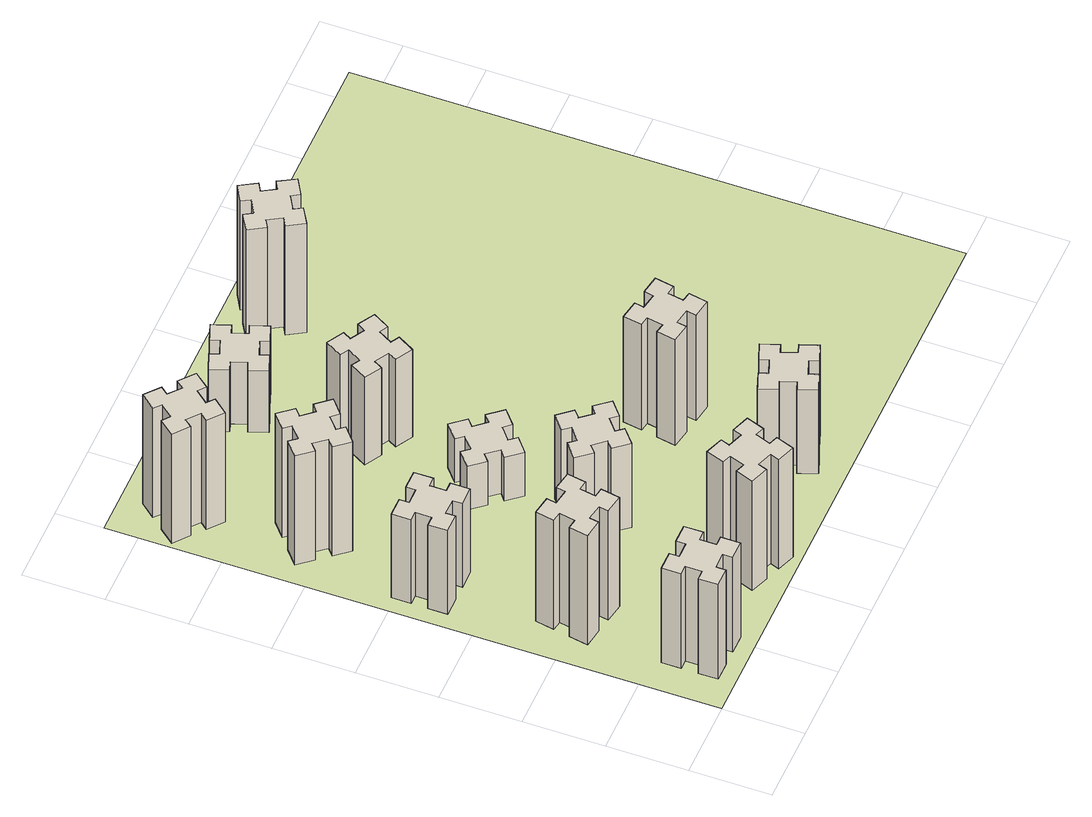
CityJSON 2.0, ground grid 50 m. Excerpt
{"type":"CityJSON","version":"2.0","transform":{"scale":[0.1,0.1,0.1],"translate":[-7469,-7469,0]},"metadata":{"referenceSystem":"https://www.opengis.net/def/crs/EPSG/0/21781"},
"CityObjects":{
"building1":{"type":"Building","attributes":{"class":"1000","function":"1000","usage":"1000","yearOfConstruction":2016,"roofType":"1000","measuredHeight":78,"storeysAboveGround":30,"storeysBelowGround":0},"geometry":[{"type":"Solid","lod":"1","boundaries":[[[[0,1,2,3,4,5,6,7,8,9,10,11,12,13,14,15,16,17,18,19]],[[17,16,20,21]],[[16,15,22,20]],[[15,14,23,22]],[[14,13,24,23]],[[13,12,25,24]],[[12,11,26,25]],[[11,10,27,26]],[[10,9,28,27]],[[9,8,29,28]],[[8,7,30,29]],[[7,6,31,30]],[[6,5,32,31]],[[5,4,33,32]],[[4,3,34,33]],[[3,2,35,34]],[[2,1,36,35]],[[1,0,37,36]],[[0,19,38,37]],[[19,18,39,38]],[[18,17,21,39]],[[24,25,26,27,28,29,30,31,32,33,34,35,36,37,38,39,21,20,22,23]]]]}]},
"building2":{"type":"Building","attributes":{"class":"1000","function":"1000","usage":"1000","yearOfConstruction":2016,"roofType":"1000","measuredHeight":90,"storeysAboveGround":30,"storeysBelowGround":0},"geometry":[{"type":"Solid","lod":"1","boundaries":[[[[40,41,42,43,44,45,46,47,48,49,50,51,52,53,54,55,56,57,58,59]],[[57,56,60,61]],[[56,55,62,60]],[[55,54,63,62]],[[54,53,64,63]],[[53,52,65,64]],[[52,51,66,65]],[[51,50,67,66]],[[50,49,68,67]],[[49,48,69,68]],[[48,47,70,69]],[[47,46,71,70]],[[46,45,72,71]],[[45,44,73,72]],[[44,43,74,73]],[[43,42,75,74]],[[42,41,76,75]],[[41,40,77,76]],[[40,59,78,77]],[[59,58,79,78]],[[58,57,61,79]],[[64,65,66,67,68,69,70,71,72,73,74,75,76,77,78,79,61,60,62,63]]]]}]},
"building3":{"type":"Building","attributes":{"class":"1000","function":"1000","usage":"1000","yearOfConstruction":2016,"roofType":"1000","measuredHeight":69,"storeysAboveGround":30,"storeysBelowGround":0},"geometry":[{"type":"Solid","lod":"1","boundaries":[[[[80,81,82,83,84,85,86,87,88,89,90,91,92,93,94,95,96,97,98,99]],[[97,96,100,101]],[[96,95,102,100]],[[95,94,103,102]],[[94,93,104,103]],[[93,92,105,104]],[[92,91,106,105]],[[91,90,107,106]],[[90,89,108,107]],[[89,88,109,108]],[[88,87,110,109]],[[87,86,111,110]],[[86,85,112,111]],[[85,84,113,112]],[[84,83,114,113]],[[83,82,115,114]],[[82,81,116,115]],[[81,80,117,116]],[[80,99,118,117]],[[99,98,119,118]],[[98,97,101,119]],[[104,105,106,107,108,109,110,111,112,113,114,115,116,117,118,119,101,100,102,103]]]]}]},
"building4":{"type":"Building","attributes":{"class":"1000","function":"1000","usage":"1000","yearOfConstruction":2016,"roofType":"1000","measuredHeight":90,"storeysAboveGround":30,"storeysBelowGround":0},"geometry":[{"type":"Solid","lod":"1","boundaries":[[[[120,121,122,123,124,125,126,127,128,129,130,131,132,133,134,135,136,137,138,139]],[[137,136,140,141]],[[136,135,142,140]],[[135,134,143,142]],[[134,133,144,143]],[[133,132,145,144]],[[132,131,146,145]],[[131,130,147,146]],[[130,129,148,147]],[[129,128,149,148]],[[128,127,150,149]],[[127,126,151,150]],[[126,125,152,151]],[[125,124,153,152]],[[124,123,154,153]],[[123,122,155,154]],[[122,121,156,155]],[[121,120,157,156]],[[120,139,158,157]],[[139,138,159,158]],[[138,137,141,159]],[[144,145,146,147,148,149,150,151,152,153,154,155,156,157,158,159,141,140,142,143]]]]}]},
"building5":{"type":"Building","attributes":{"class":"1000","function":"1000","usage":"1000","yearOfConstruction":2016,"roofType":"1000","measuredHeight":90,"storeysAboveGround":30,"storeysBelowGround":0},"geometry":[{"type":"Solid","lod":"1","boundaries":[[[[160,161,162,163,164,165,166,167,168,169,170,171,172,173,174,175,176,177,178,179]],[[177,176,180,181]],[[176,175,182,180]],[[175,174,183,182]],[[174,173,184,183]],[[173,172,185,184]],[[172,171,186,185]],[[171,170,187,186]],[[170,169,188,187]],[[169,168,189,188]],[[168,167,190,189]],[[167,166,191,190]],[[166,165,192,191]],[[165,164,193,192]],[[164,163,194,193]],[[163,162,195,194]],[[162,161,196,195]],[[161,160,197,196]],[[160,179,198,197]],[[179,178,199,198]],[[178,177,181,199]],[[184,185,186,187,188,189,190,191,192,193,194,195,196,197,198,199,181,180,182,183]]]]}]},
"building6":{"type":"Building","attributes":{"class":"1000","function":"1000","usage":"1000","yearOfConstruction":2016,"roofType":"1000","measuredHeight":90,"storeysAboveGround":30,"storeysBelowGround":0},"geometry":[{"type":"Solid","lod":"1","boundaries":[[[[200,201,202,203,204,205,206,207,208,209,210,211,212,213,214,215,216,217,218,219]],[[217,216,220,221]],[[216,215,222,220]],[[215,214,223,222]],[[214,213,224,223]],[[213,212,225,224]],[[212,211,226,225]],[[211,210,227,226]],[[210,209,228,227]],[[209,208,229,228]],[[208,207,230,229]],[[207,206,231,230]],[[206,205,232,231]],[[205,204,233,232]],[[204,203,234,233]],[[203,202,235,234]],[[202,201,236,235]],[[201,200,237,236]],[[200,219,238,237]],[[219,218,239,238]],[[218,217,221,239]],[[224,225,226,227,228,229,230,231,232,233,234,235,236,237,238,239,221,220,222,223]]]]}]},
"building7":{"type":"Building","attributes":{"class":"1000","function":"1000","usage":"1000","yearOfConstruction":2016,"roofType":"1000","measuredHeight":69,"storeysAboveGround":30,"storeysBelowGround":0},"geometry":[{"type":"Solid","lod":"1","boundaries":[[[[240,241,242,243,244,245,246,247,248,249,250,251,252,253,254,255,256,257,258,259]],[[257,256,260,261]],[[256,255,262,260]],[[255,254,263,262]],[[254,253,264,263]],[[253,252,265,264]],[[252,251,266,265]],[[251,250,267,266]],[[250,249,268,267]],[[249,248,269,268]],[[248,247,270,269]],[[247,246,271,270]],[[246,245,272,271]],[[245,244,273,272]],[[244,243,274,273]],[[243,242,275,274]],[[242,241,276,275]],[[241,240,277,276]],[[240,259,278,277]],[[259,258,279,278]],[[258,257,261,279]],[[264,265,266,267,268,269,270,271,272,273,274,275,276,277,278,279,261,260,262,263]]]]}]},
"building8":{"type":"Building","attributes":{"class":"1000","function":"1000","usage":"1000","yearOfConstruction":2016,"roofType":"1000","measuredHeight":36,"storeysAboveGround":30,"storeysBelowGround":0},"geometry":[{"type":"Solid","lod":"1","boundaries":[[[[280,281,282,283,284,285,286,287,288,289,290,291,292,293,294,295,296,297,298,299]],[[297,296,300,301]],[[296,295,302,300]],[[295,294,303,302]],[[294,293,304,303]],[[293,292,305,304]],[[292,291,306,305]],[[291,290,307,306]],[[290,289,308,307]],[[289,288,309,308]],[[288,287,310,309]],[[287,286,311,310]],[[286,285,312,311]],[[285,284,313,312]],[[284,283,314,313]],[[283,282,315,314]],[[282,281,316,315]],[[281,280,317,316]],[[280,299,318,317]],[[299,298,319,318]],[[298,297,301,319]],[[304,305,306,307,308,309,310,311,312,313,314,315,316,317,318,319,301,300,302,303]]]]}]},
"building9":{"type":"Building","attributes":{"class":"1000","function":"1000","usage":"1000","yearOfConstruction":2016,"roofType":"1000","measuredHeight":72,"storeysAboveGround":30,"storeysBelowGround":0},"geometry":[{"type":"Solid","lod":"1","boundaries":[[[[320,321,322,323,324,325,326,327,328,329,330,331,332,333,334,335,336,337,338,339]],[[337,336,340,341]],[[336,335,342,340]],[[335,334,343,342]],[[334,333,344,343]],[[333,332,345,344]],[[332,331,346,345]],[[331,330,347,346]],[[330,329,348,347]],[[329,328,349,348]],[[328,327,350,349]],[[327,326,351,350]],[[326,325,352,351]],[[325,324,353,352]],[[324,323,354,353]],[[323,322,355,354]],[[322,321,356,355]],[[321,320,357,356]],[[320,339,358,357]],[[339,338,359,358]],[[338,337,341,359]],[[344,345,346,347,348,349,350,351,352,353,354,355,356,357,358,359,341,340,342,343]]]]}]},
"building10":{"type":"Building","attributes":{"class":"1000","function":"1000","usage":"1000","yearOfConstruction":2016,"roofType":"1000","measuredHeight":69,"storeysAboveGround":30,"storeysBelowGround":0},"geometry":[{"type":"Solid","lod":"1","boundaries":[[[[360,361,362,363,364,365,366,367,368,369,370,371,372,373,374,375,376,377,378,379]],[[377,376,380,381]],[[376,375,382,380]],[[375,374,383,382]],[[374,373,384,383]],[[373,372,385,384]],[[372,371,386,385]],[[371,370,387,386]],[[370,369,388,387]],[[369,368,389,388]],[[368,367,390,389]],[[367,366,391,390]],[[366,365,392,391]],[[365,364,393,392]],[[364,363,394,393]],[[363,362,395,394]],[[362,361,396,395]],[[361,360,397,396]],[[360,379,398,397]],[[379,378,399,398]],[[378,377,381,399]],[[384,385,386,387,388,389,390,391,392,393,394,395,396,397,398,399,381,380,382,383]]]]}]},
"building11":{"type":"Building","attributes":{"class":"1000","function":"1000","usage":"1000","yearOfConstruction":2016,"roofType":"1000","measuredHeight":51,"storeysAboveGround":30,"storeysBelowGround":0},"geometry":[{"type":"Solid","lod":"1","boundaries":[[[[400,401,402,403,404,405,406,407,408,409,410,411,412,413,414,415,416,417,418,419]],[[417,416,420,421]],[[416,415,422,420]],[[415,414,423,422]],[[414,413,424,423]],[[413,412,425,424]],[[412,411,426,425]],[[411,410,427,426]],[[410,409,428,427]],[[409,408,429,428]],[[408,407,430,429]],[[407,406,431,430]],[[406,405,432,431]],[[405,404,433,432]],[[404,403,434,433]],[[403,402,435,434]],[[402,401,436,435]],[[401,400,437,436]],[[400,419,438,437]],[[419,418,439,438]],[[418,417,421,439]],[[424,425,426,427,428,429,430,431,432,433,434,435,436,437,438,439,421,420,422,423]]]]}]},
"building12":{"type":"Building","attributes":{"class":"1000","function":"1000","usage":"1000","yearOfConstruction":2016,"roofType":"1000","measuredHeight":87,"storeysAboveGround":30,"storeysBelowGround":0},"geometry":[{"type":"Solid","lod":"1","boundaries":[[[[440,441,442,443,444,445,446,447,448,449,450,451,452,453,454,455,456,457,458,459]],[[457,456,460,461]],[[456,455,462,460]],[[455,454,463,462]],[[454,453,464,463]],[[453,452,465,464]],[[452,451,466,465]],[[451,450,467,466]],[[450,449,468,467]],[[449,448,469,468]],[[448,447,470,469]],[[447,446,471,470]],[[446,445,472,471]],[[445,444,473,472]],[[444,443,474,473]],[[443,442,475,474]],[[442,441,476,475]],[[441,440,477,476]],[[440,459,478,477]],[[459,458,479,478]],[[458,457,461,479]],[[464,465,466,467,468,469,470,471,472,473,474,475,476,477,478,479,461,460,462,463]]]]}]},
"building13":{"type":"Building","attributes":{"class":"1000","function":"1000","usage":"1000","yearOfConstruction":2016,"roofType":"1000","measuredHeight":90,"storeysAboveGround":30,"storeysBelowGround":0},"geometry":[{"type":"Solid","lod":"1","boundaries":[[[[480,481,482,483,484,485,486,487,488,489,490,491,492,493,494,495,496,497,498,499]],[[497,496,500,501]],[[496,495,502,500]],[[495,494,503,502]],[[494,493,504,503]],[[493,492,505,504]],[[492,491,506,505]],[[491,490,507,506]],[[490,489,508,507]],[[489,488,509,508]],[[488,487,510,509]],[[487,486,511,510]],[[486,485,512,511]],[[485,484,513,512]],[[484,483,514,513]],[[483,482,515,514]],[[482,481,516,515]],[[481,480,517,516]],[[480,499,518,517]],[[499,498,519,518]],[[498,497,501,519]],[[504,505,506,507,508,509,510,511,512,513,514,515,516,517,518,519,501,500,502,503]]]]}]},
"landuse1":{"type":"LandUse","attributes":{"name":"plot1","function":"1010"},"geometry":[{"type":"MultiSurface","lod":"1","boundaries":[[[520,521,522,523]]]}]}
},
"vertices":[
[265,325,0],[265,225,0],[205,225,0],[205,105,0],[325,105,0],[325,165,0],[425,165,0],[425,105,0],[545,105,0],[545,225,0],[485,225,0],[485,325,0],[545,325,0],[545,445,0],[425,445,0],[425,385,0],[325,385,0],[325,445,0],[205,445,0],[205,325,0],[325,385,780],[325,445,780],[425,385,780],[425,445,780],[545,445,780],[545,325,780],[485,325,780],[485,225,780],[545,225,780],[545,105,780],[425,105,780],[425,165,780],[325,165,780],[325,105,780],[205,105,780],[205,225,780],[265,225,780],[265,325,780],[205,325,780],[205,445,780],
[475,947,0],[492,1045,0],[551,1035,0],[572,1153,0],[454,1174,0],[444,1115,0],[345,1132,0],[356,1191,0],[237,1212,0],[217,1094,0],[276,1084,0],[258,985,0],[199,996,0],[178,877,0],[297,857,0],[307,916,0],[405,898,0],[395,839,0],[513,818,0],[534,937,0],[405,898,900],[395,839,900],[307,916,900],[297,857,900],[178,877,900],[199,996,900],[258,985,900],[276,1084,900],[217,1094,900],[237,1212,900],[356,1191,900],[345,1132,900],[444,1115,900],[454,1174,900],[572,1153,900],[551,1035,900],[492,1045,900],[475,947,900],[534,937,900],[513,818,900],
[325,1965,0],[225,1965,0],[225,2025,0],[105,2025,0],[105,1905,0],[165,1905,0],[165,1805,0],[105,1805,0],[105,1685,0],[225,1685,0],[225,1745,0],[325,1745,0],[325,1685,0],[445,1685,0],[445,1805,0],[385,1805,0],[385,1905,0],[445,1905,0],[445,2025,0],[325,2025,0],[385,1905,690],[445,1905,690],[385,1805,690],[445,1805,690],[445,1685,690],[325,1685,690],[325,1745,690],[225,1745,690],[225,1685,690],[105,1685,690],[105,1805,690],[165,1805,690],[165,1905,690],[105,1905,690],[105,2025,690],[225,2025,690],[225,1965,690],[325,1965,690],[325,2025,690],[445,2025,690],
[492,2628,0],[427,2704,0],[473,2743,0],[396,2835,0],[304,2758,0],[343,2712,0],[266,2647,0],[228,2693,0],[136,2616,0],[213,2524,0],[259,2563,0],[323,2486,0],[277,2448,0],[354,2356,0],[446,2433,0],[408,2479,0],[484,2543,0],[523,2497,0],[615,2574,0],[538,2666,0],[484,2543,900],[523,2497,900],[408,2479,900],[446,2433,900],[354,2356,900],[277,2448,900],[323,2486,900],[259,2563,900],[213,2524,900],[136,2616,900],[228,2693,900],[266,2647,900],[343,2712,900],[304,2758,900],[396,2835,900],[473,2743,900],[427,2704,900],[492,2628,900],[538,2666,900],[615,2574,900],
[1029,360,0],[995,266,0],[939,287,0],[897,174,0],[1010,133,0],[1031,189,0],[1125,155,0],[1104,99,0],[1217,57,0],[1258,170,0],[1202,191,0],[1236,285,0],[1292,264,0],[1333,377,0],[1220,418,0],[1200,362,0],[1106,396,0],[1127,452,0],[1014,493,0],[973,380,0],[1106,396,900],[1127,452,900],[1200,362,900],[1220,418,900],[1333,377,900],[1292,264,900],[1236,285,900],[1202,191,900],[1258,170,900],[1217,57,900],[1104,99,900],[1125,155,900],[1031,189,900],[1010,133,900],[897,174,900],[939,287,900],[995,266,900],[1029,360,900],[973,380,900],[1014,493,900],
[384,3387,0],[308,3452,0],[346,3498,0],[254,3575,0],[177,3483,0],[223,3444,0],[159,3368,0],[113,3406,0],[36,3314,0],[128,3237,0],[166,3283,0],[243,3219,0],[204,3173,0],[296,3096,0],[373,3188,0],[327,3226,0],[392,3303,0],[438,3264,0],[515,3356,0],[423,3433,0],[392,3303,900],[438,3264,900],[327,3226,900],[373,3188,900],[296,3096,900],[204,3173,900],[243,3219,900],[166,3283,900],[128,3237,900],[36,3314,900],[113,3406,900],[159,3368,900],[223,3444,900],[177,3483,900],[254,3575,900],[346,3498,900],[308,3452,900],[384,3387,900],[423,3433,900],[515,3356,900],
[1083,1332,0],[1006,1267,0],[968,1313,0],[876,1236,0],[953,1144,0],[999,1183,0],[1063,1106,0],[1017,1068,0],[1094,976,0],[1186,1053,0],[1148,1099,0],[1224,1163,0],[1263,1117,0],[1355,1194,0],[1278,1286,0],[1232,1248,0],[1167,1324,0],[1213,1363,0],[1136,1455,0],[1044,1378,0],[1167,1324,690],[1213,1363,690],[1232,1248,690],[1278,1286,690],[1355,1194,690],[1263,1117,690],[1224,1163,690],[1148,1099,690],[1186,1053,690],[1094,976,690],[1017,1068,690],[1063,1106,690],[999,1183,690],[953,1144,690],[876,1236,690],[968,1313,690],[1006,1267,690],[1083,1332,690],[1044,1378,690],[1136,1455,690],
[1083,1972,0],[1006,1907,0],[968,1953,0],[876,1876,0],[953,1784,0],[999,1823,0],[1063,1746,0],[1017,1708,0],[1094,1616,0],[1186,1693,0],[1148,1739,0],[1224,1803,0],[1263,1757,0],[1355,1834,0],[1278,1926,0],[1232,1888,0],[1167,1964,0],[1213,2003,0],[1136,2095,0],[1044,2018,0],[1167,1964,360],[1213,2003,360],[1232,1888,360],[1278,1926,360],[1355,1834,360],[1263,1757,360],[1224,1803,360],[1148,1739,360],[1186,1693,360],[1094,1616,360],[1017,1708,360],[1063,1746,360],[999,1823,360],[953,1784,360],[876,1876,360],[968,1953,360],[1006,1907,360],[1083,1972,360],[1044,2018,360],[1136,2095,360],
[1314,2666,0],[1227,2716,0],[1257,2768,0],[1153,2828,0],[1093,2724,0],[1145,2694,0],[1095,2607,0],[1043,2637,0],[983,2533,0],[1087,2473,0],[1117,2525,0],[1204,2475,0],[1174,2423,0],[1278,2363,0],[1338,2467,0],[1286,2497,0],[1336,2584,0],[1388,2554,0],[1448,2658,0],[1344,2718,0],[1336,2584,720],[1388,2554,720],[1286,2497,720],[1338,2467,720],[1278,2363,720],[1174,2423,720],[1204,2475,720],[1117,2525,720],[1087,2473,720],[983,2533,720],[1043,2637,720],[1095,2607,720],[1145,2694,720],[1093,2724,720],[1153,2828,720],[1257,2768,720],[1227,2716,720],[1314,2666,720],[1344,2718,720],[1448,2658,720],
[1835,385,0],[1869,291,0],[1813,270,0],[1854,157,0],[1967,199,0],[1946,255,0],[2040,289,0],[2060,233,0],[2173,274,0],[2132,387,0],[2076,366,0],[2042,460,0],[2098,480,0],[2057,593,0],[1944,552,0],[1965,496,0],[1871,462,0],[1850,518,0],[1737,477,0],[1779,364,0],[1871,462,690],[1850,518,690],[1965,496,690],[1944,552,690],[2057,593,690],[2098,480,690],[2042,460,690],[2076,366,690],[2132,387,690],[2173,274,690],[2060,233,690],[2040,289,690],[1946,255,690],[1967,199,690],[1854,157,690],[1813,270,690],[1869,291,690],[1835,385,690],[1779,364,690],[1737,477,690],
[1125,3456,0],[1031,3422,0],[1010,3478,0],[897,3437,0],[939,3324,0],[995,3345,0],[1029,3251,0],[973,3230,0],[1014,3117,0],[1127,3159,0],[1106,3215,0],[1200,3249,0],[1220,3193,0],[1333,3234,0],[1292,3347,0],[1236,3326,0],[1202,3420,0],[1258,3440,0],[1217,3553,0],[1104,3512,0],[1202,3420,510],[1258,3440,510],[1236,3326,510],[1292,3347,510],[1333,3234,510],[1220,3193,510],[1200,3249,510],[1106,3215,510],[1127,3159,510],[1014,3117,510],[973,3230,510],[1029,3251,510],[995,3345,510],[939,3324,510],[897,3437,510],[1010,3478,510],[1031,3422,510],[1125,3456,510],[1104,3512,510],[1217,3553,510],
[2055,1047,0],[2072,1145,0],[2131,1135,0],[2152,1253,0],[2034,1274,0],[2024,1215,0],[1925,1232,0],[1936,1291,0],[1817,1312,0],[1797,1194,0],[1856,1184,0],[1838,1085,0],[1779,1096,0],[1758,977,0],[1877,957,0],[1887,1016,0],[1985,998,0],[1975,939,0],[2093,918,0],[2114,1037,0],[1985,998,870],[1975,939,870],[1887,1016,870],[1877,957,870],[1758,977,870],[1779,1096,870],[1838,1085,870],[1856,1184,870],[1797,1194,870],[1817,1312,870],[1936,1291,870],[1925,1232,870],[2024,1215,870],[2034,1274,870],[2152,1253,870],[2131,1135,870],[2072,1145,870],[2055,1047,870],[2114,1037,870],[2093,918,870],
[1844,3556,0],[1757,3506,0],[1727,3558,0],[1623,3498,0],[1683,3394,0],[1735,3424,0],[1785,3337,0],[1733,3307,0],[1793,3203,0],[1897,3263,0],[1867,3315,0],[1954,3365,0],[1984,3313,0],[2088,3373,0],[2028,3477,0],[1976,3447,0],[1926,3534,0],[1978,3564,0],[1918,3668,0],[1814,3608,0],[1926,3534,900],[1978,3564,900],[1976,3447,900],[2028,3477,900],[2088,3373,900],[1984,3313,900],[1954,3365,900],[1867,3315,900],[1897,3263,900],[1793,3203,900],[1733,3307,900],[1785,3337,900],[1735,3424,900],[1683,3394,900],[1623,3498,900],[1727,3558,900],[1757,3506,900],[1844,3556,900],[1814,3608,900],[1918,3668,900],
[5,3705,0],[3705,3705,0],[3705,5,0],[5,5,0]
]}
